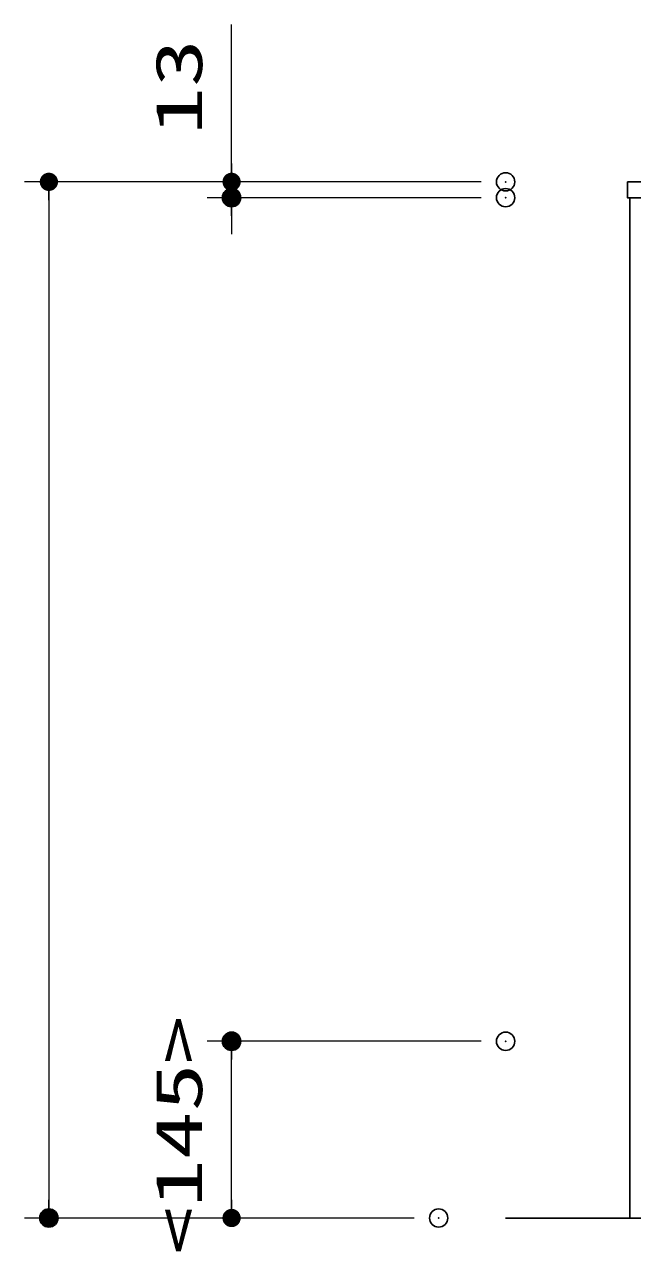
# Model space of a CAD drawing. Units: millimetres, scale not verified. Extents: x -9797 to 9797, y -4555 to 4555.
# Drawn here: x -4792 to -4293, y -1888 to -882 of the extents above; entities that cross this region are included whole.
import ezdxf
from ezdxf.enums import TextEntityAlignment as Align

# ---------------------------------------------------------------- set-up
doc = ezdxf.new("R2010")
doc.units = ezdxf.units.MM
doc.header["$LTSCALE"] = 30
doc.header["$PDMODE"] = 32
doc.header["$PDSIZE"] = 15
for name, color, linetype, lineweight in [('0-0_0', 7, 'Continuous', 25), ('0-3_寸法ﾚｲﾔｰ', 30, 'Continuous', 13), ('0-4_DEFPOINTS', 7, 'Continuous', 25), ('0-7_KABE', 4, 'Continuous', 25)]:
    doc.layers.add(name, color=color, linetype=linetype, lineweight=lineweight)
doc.styles.add('ＭＳ ゴシック', font='')
doc.styles.get('ＭＳ ゴシック').set_extended_font_data('MS Gothic')

# ---------------------------------------------------------------- blocks, each defined once
blk = doc.blocks.new('_DOT')
at = {"layer": '0-0_0', "color": 30}
blk.add_line((-15, 0), (-30, 0), dxfattribs=at)
for points in [[(0, 0), (-15, 0), (-14.88, 1.88)], [(0, 0), (-14.88, -1.88), (-15, 0)], [(0, 0), (-14.88, 1.88), (-14.53, 3.73)], [(0, 0), (-14.53, -3.73), (-14.88, -1.88)], [(0, 0), (-14.53, 3.73), (-13.95, 5.52)], [(0, 0), (-13.95, -5.52), (-14.53, -3.73)], [(0, 0), (-13.95, 5.52), (-13.14, 7.23)], [(0, 0), (-13.14, -7.23), (-13.95, -5.52)], [(0, 0), (-13.14, 7.23), (-12.14, 8.82)], [(0, 0), (-12.14, -8.82), (-13.14, -7.23)], [(0, 0), (-12.14, 8.82), (-10.93, 10.27)], [(0, 0), (-10.93, -10.27), (-12.14, -8.82)], [(0, 0), (-10.93, 10.27), (-9.56, 11.56)], [(0, 0), (-9.56, -11.56), (-10.93, -10.27)], [(0, 0), (-9.56, 11.56), (-8.04, 12.66)], [(0, 0), (-8.04, -12.66), (-9.56, -11.56)], [(0, 0), (-8.04, 12.66), (-6.39, 13.57)], [(0, 0), (-6.39, -13.57), (-8.04, -12.66)], [(0, 0), (-6.39, 13.57), (-4.64, 14.27)], [(0, 0), (-4.64, -14.27), (-6.39, -13.57)], [(0, 0), (-4.64, 14.27), (-2.81, 14.73)], [(0, 0), (-2.81, -14.73), (-4.64, -14.27)], [(0, 0), (-2.81, 14.73), (-0.94, 14.97)], [(0, 0), (-0.94, -14.97), (-2.81, -14.73)], [(0, 0), (-0.94, 14.97), (0.94, 14.97)], [(0, 0), (0.94, -14.97), (-0.94, -14.97)], [(0, 0), (0.94, 14.97), (2.81, 14.73)], [(0, 0), (2.81, 14.73), (4.64, 14.27)], [(0, 0), (4.64, 14.27), (6.39, 13.57)], [(0, 0), (6.39, 13.57), (8.04, 12.66)], [(0, 0), (8.04, 12.66), (9.56, 11.56)], [(0, 0), (9.56, 11.56), (10.93, 10.27)], [(0, 0), (10.93, 10.27), (12.14, 8.82)], [(0, 0), (12.14, 8.82), (13.14, 7.23)], [(0, 0), (13.14, 7.23), (13.95, 5.52)], [(0, 0), (13.95, 5.52), (14.53, 3.73)], [(0, 0), (14.53, 3.73), (14.88, 1.88)], [(0, 0), (14.88, 1.88), (15, 0)], [(0, 0), (2.81, -14.73), (0.94, -14.97)], [(0, 0), (4.64, -14.27), (2.81, -14.73)], [(0, 0), (6.39, -13.57), (4.64, -14.27)], [(0, 0), (8.04, -12.66), (6.39, -13.57)], [(0, 0), (9.56, -11.56), (8.04, -12.66)], [(0, 0), (10.93, -10.27), (9.56, -11.56)], [(0, 0), (12.14, -8.82), (10.93, -10.27)], [(0, 0), (13.14, -7.23), (12.14, -8.82)], [(0, 0), (13.95, -5.52), (13.14, -7.23)], [(0, 0), (14.53, -3.73), (13.95, -5.52)], [(0, 0), (14.88, -1.88), (14.53, -3.73)], [(0, 0), (15, 0), (14.88, -1.88)]]:
    blk.add_solid(points, dxfattribs=at)

msp = doc.modelspace()

# ---------------------------------------------------------------- linework, layer by layer
at = {"layer": '0-0_0'}
for points in [[(-4297.23, -1010.93), (-3397.23, -1010.93), (-3397.23, -1023.93), (-4297.23, -1023.93)], [(-4295.23, -1860.93), (-3399.23, -1860.93), (-3399.23, -1023.93), (-4295.23, -1023.93)]]:
    msp.add_lwpolyline(points, close=True, dxfattribs=at)
at = {"layer": '0-3_寸法ﾚｲﾔｰ'}
for p, q in [((-4622.23, -1010.93), (-4622.23, -881.88)), ((-4622.23, -995.93), (-4622.23, -980.93)), ((-4417.23, -1010.93), (-4792.23, -1010.93)), ((-4417.23, -1010.93), (-4642.23, -1010.93)), ((-4622.23, -1010.93), (-4622.23, -1023.93)), ((-4772.23, -1025.93), (-4772.23, -1845.93)), ((-4417.23, -1023.93), (-4642.23, -1023.93)), ((-4622.23, -1038.93), (-4622.23, -1053.93)), ((-4417.23, -1715.93), (-4642.23, -1715.93)), ((-4622.23, -1845.93), (-4622.23, -1730.93)), ((-4472.23, -1860.93), (-4792.23, -1860.93)), ((-4472.23, -1860.93), (-4642.23, -1860.93))]:
    msp.add_line(p, q, dxfattribs=at)
at = {"layer": '0-4_DEFPOINTS'}
for p in [(-4397.23, -1010.93), (-4622.23, -1023.93), (-4397.23, -1023.93), (-4622.23, -1715.93), (-4397.23, -1715.93), (-4772.23, -1860.93), (-4452.23, -1860.93)]:
    msp.add_point(p, dxfattribs=at)
at = {"layer": '0-7_KABE'}
msp.add_line((-4397.23, -1860.93), (-3297.23, -1860.93), dxfattribs=at)

# ---------------------------------------------------------------- block references
at = {"layer": '0-3_寸法ﾚｲﾔｰ', "xscale": 0.5, "yscale": 0.5}
for p, rotation in [((-4622.23, -1010.93), 270), ((-4772.23, -1010.93), 90), ((-4622.23, -1023.93), 90), ((-4622.23, -1715.93), 90), ((-4772.23, -1860.93), 270), ((-4622.23, -1860.93), 270)]:
    msp.add_blockref('_DOT', p, dxfattribs=dict(at, rotation=rotation))

# ---------------------------------------------------------------- texts
at = {"layer": '0-3_寸法ﾚｲﾔｰ', "style": 'ＭＳ ゴシック', "width": 1.5}
for s, p in [('13', (-4634.83, -972.36)), ('<145>', (-4634.83, -1891.28))]:
    msp.add_text(s, height=38.49, rotation=90, dxfattribs=at).set_placement(p, align=Align.BOTTOM_LEFT)

doc.saveas('drawing.dxf')
